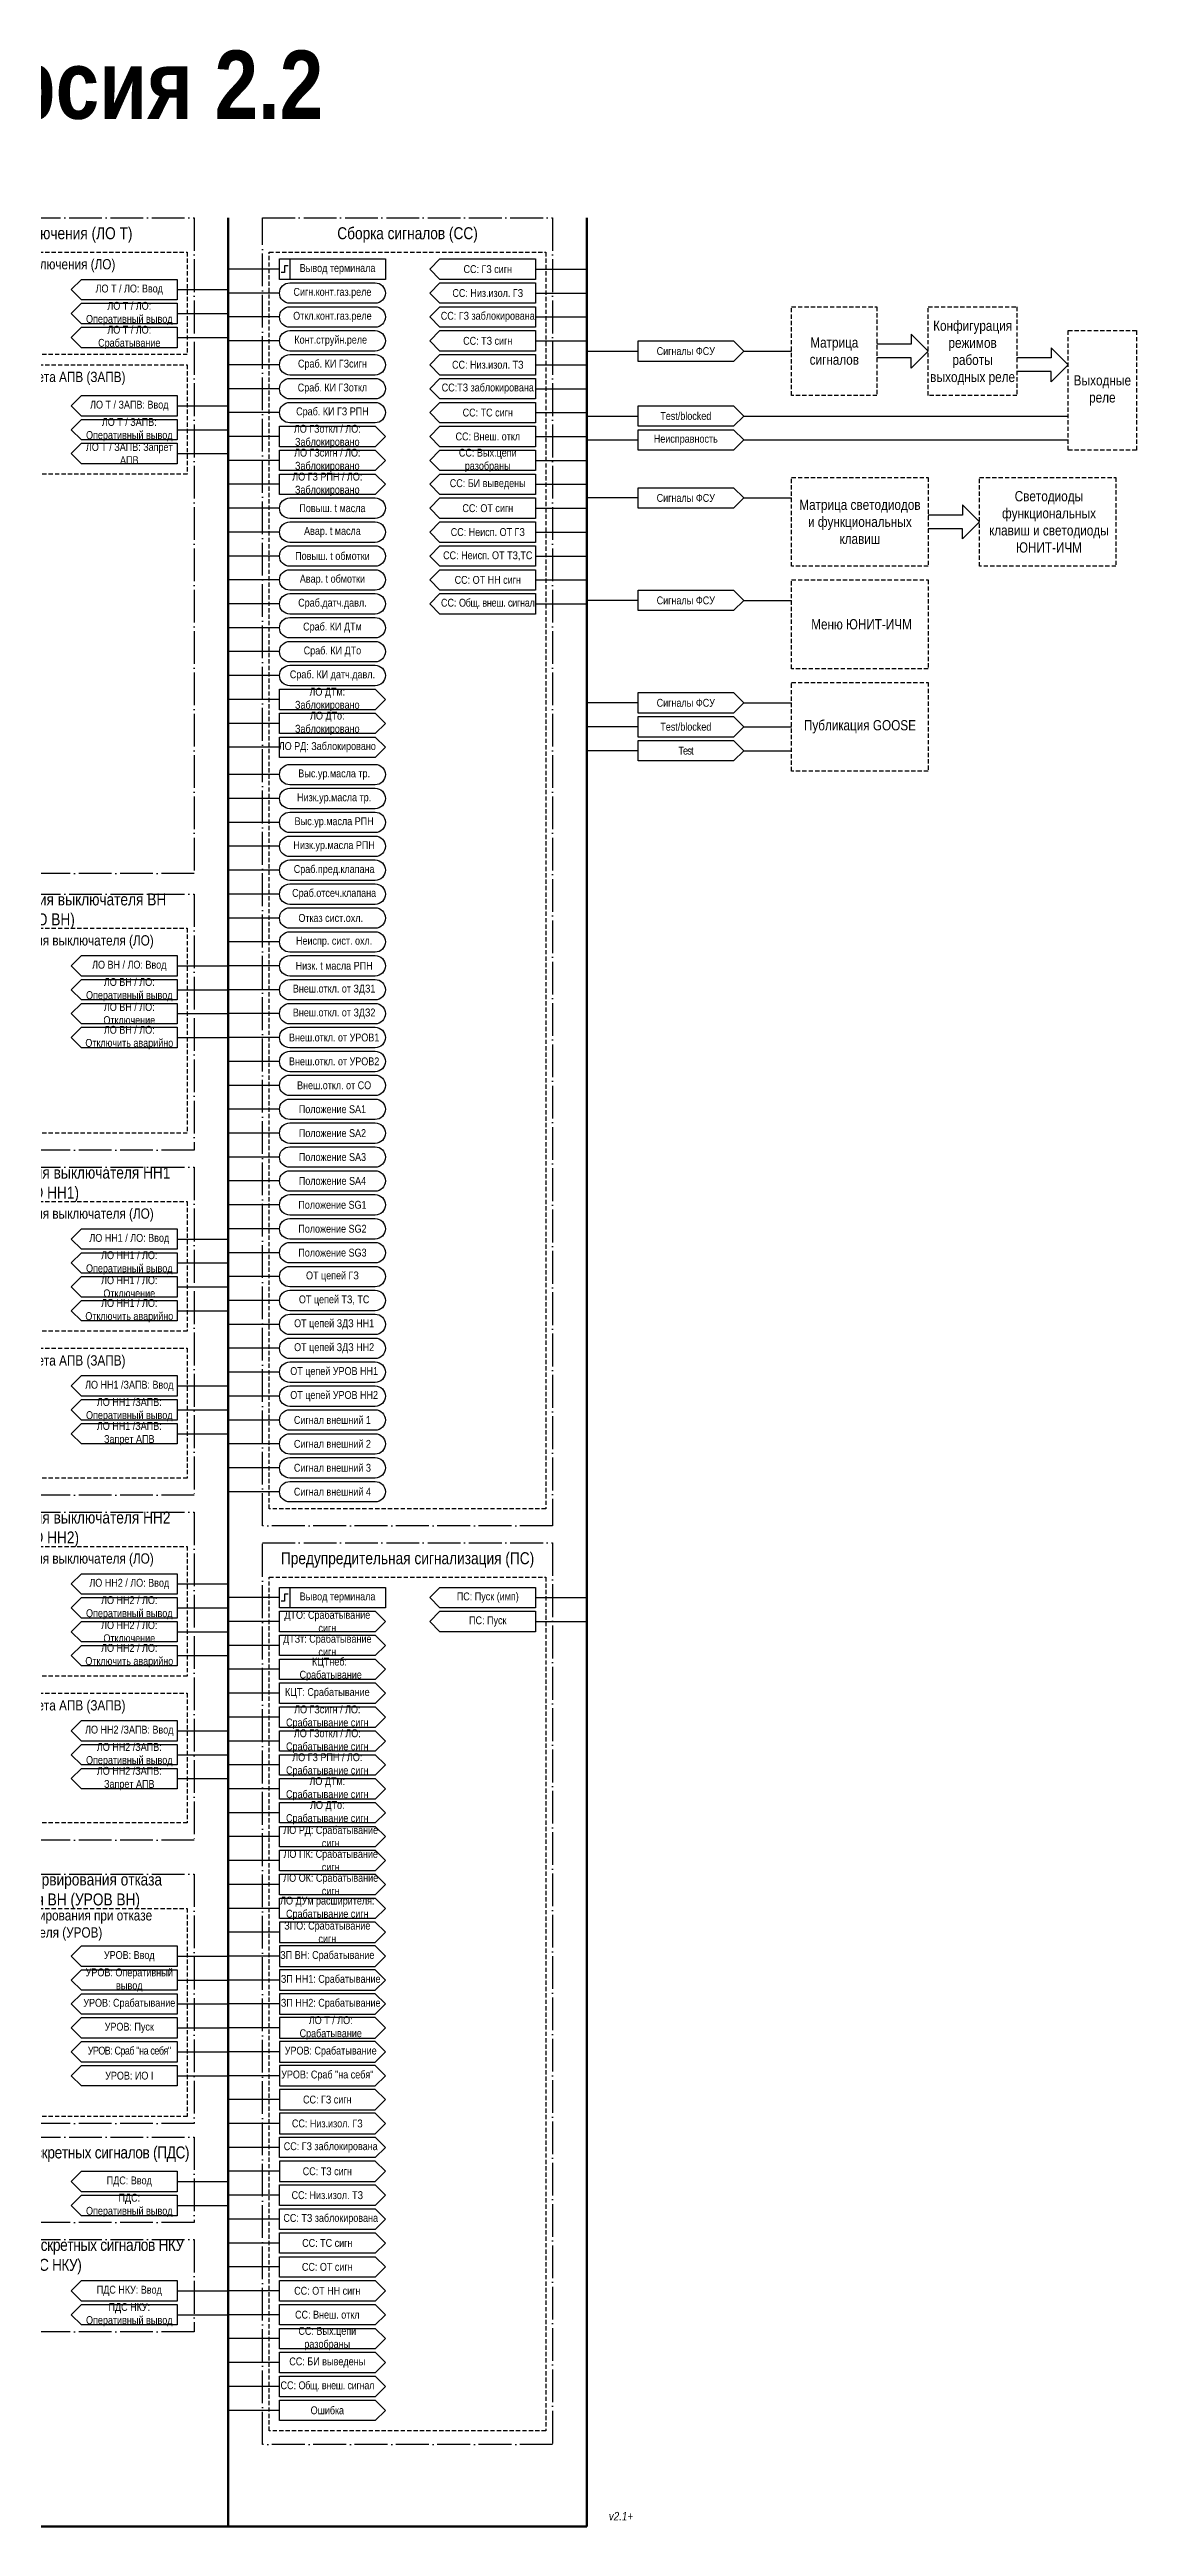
# Model space of a CAD drawing. Header units: millimetres. Extents: x -1361 to 2220, y 0 to 841.
# Drawn here: x -808 to -490, y 55 to 780 of the extents above; entities that cross this region are included whole.
import ezdxf

# ---------------------------------------------------------------- set-up
doc = ezdxf.new("R2010")
doc.units = ezdxf.units.MM
doc.linetypes.add('ACAD_ISO04W100', pattern=[30, 24, -3, 0, -3])
doc.linetypes.add('штриховая2', pattern=[0.375, 0.25, -0.125])
doc.layers.add('TEXT', color=7, linetype='Continuous', lineweight=25)
doc.layers.add('Основная', color=7, linetype='Continuous')
doc.styles.add('2.3_GOST_RD', font='ARIALN.TTF', dxfattribs={"height": 2.3})
doc.styles.add('2.5_Gost_RD', font='ARIALN.TTF', dxfattribs={"height": 2.5})
doc.styles.add('3.5_Gost_RD', font='ARIALN.TTF', dxfattribs={"height": 3.5})

msp = doc.modelspace()

# ---------------------------------------------------------------- linework, layer by layer
at = {"lineweight": 100, "ltscale": 100}
for p, q in [((-756, 731), (-756, 55)), ((-651, 731), (-651, 55)), ((-1176, 55), (-651, 55))]:
    msp.add_line(p, q, dxfattribs=at)
at = {"ltscale": 100}
for p, q in [((-741, 716), (-756, 716)), ((-666, 716), (-651, 716)), ((-771, 710), (-756, 710)), ((-741, 709), (-756, 709)), ((-666, 709), (-651, 709)), ((-771, 703), (-756, 703)), ((-741, 702), (-756, 702)), ((-666, 702), (-651, 702)), ((-771, 696), (-756, 696)), ((-741, 695), (-756, 695)), ((-666, 695), (-651, 695)), ((-651, 692), (-636, 692)), ((-741, 688), (-756, 688)), ((-666, 688), (-651, 688)), ((-799, 679), (-802, 676)), ((-802, 676), (-799, 673)), ((-771, 676), (-756, 676)), ((-741, 681), (-756, 681)), ((-666, 681), (-651, 681)), ((-771, 669), (-756, 669)), ((-741, 674), (-756, 674)), ((-666, 674), (-651, 674)), ((-651, 673), (-636, 673)), ((-771, 662), (-756, 662)), ((-741, 667), (-756, 667)), ((-666, 667), (-651, 667)), ((-651, 666), (-636, 666)), ((-741, 660), (-756, 660)), ((-741, 653), (-756, 653)), ((-666, 660), (-651, 660)), ((-666, 653), (-651, 653)), ((-741, 646), (-756, 646)), ((-666, 646), (-651, 646)), ((-741, 639), (-756, 639)), ((-666, 639), (-651, 639)), ((-741, 632), (-756, 632)), ((-666, 632), (-651, 632)), ((-741, 625), (-756, 625)), ((-666, 625), (-651, 625)), ((-741, 618), (-756, 618)), ((-666, 618), (-651, 618)), ((-741, 611), (-756, 611)), ((-741, 604), (-756, 604)), ((-741, 597), (-756, 597)), ((-741, 590), (-756, 590)), ((-741, 583), (-756, 583)), ((-741, 576), (-756, 576)), ((-741, 568), (-756, 568)), ((-741, 561), (-756, 561)), ((-741, 554), (-756, 554)), ((-741, 547), (-756, 547)), ((-741, 540), (-756, 540)), ((-741, 533), (-756, 533)), ((-741, 526), (-756, 526)), ((-741, 519), (-756, 519)), ((-771, 512), (-756, 512)), ((-741, 512), (-756, 512)), ((-771, 505), (-756, 505)), ((-741, 505), (-756, 505)), ((-771, 498), (-756, 498)), ((-741, 498), (-756, 498)), ((-771, 491), (-756, 491)), ((-741, 491), (-756, 491)), ((-741, 484), (-756, 484)), ((-741, 477), (-756, 477)), ((-741, 470), (-756, 470)), ((-741, 463), (-756, 463)), ((-741, 456), (-756, 456)), ((-741, 449), (-756, 449)), ((-741, 442), (-756, 442)), ((-771, 432), (-756, 432)), ((-741, 435), (-756, 435)), ((-741, 428), (-756, 428)), ((-771, 425), (-756, 425)), ((-741, 421), (-756, 421)), ((-771, 418), (-756, 418)), ((-741, 414), (-756, 414)), ((-771, 411), (-756, 411)), ((-741, 407), (-756, 407)), ((-741, 400), (-756, 400)), ((-741, 393), (-756, 393)), ((-771, 389), (-756, 389)), ((-741, 386), (-756, 386)), ((-771, 382), (-756, 382)), ((-741, 379), (-756, 379)), ((-771, 375), (-756, 375)), ((-741, 372), (-756, 372)), ((-741, 365), (-756, 365)), ((-741, 358), (-756, 358)), ((-771, 331), (-756, 331)), ((-741, 327), (-756, 327)), ((-666, 327), (-651, 327)), ((-771, 324), (-756, 324)), ((-741, 320), (-756, 320)), ((-666, 320), (-651, 320)), ((-771, 317), (-756, 317)), ((-741, 313), (-756, 313)), ((-771, 310), (-756, 310)), ((-741, 306), (-756, 306)), ((-741, 299), (-756, 299)), ((-741, 292), (-756, 292)), ((-771, 288), (-756, 288)), ((-741, 285), (-756, 285)), ((-771, 281), (-756, 281)), ((-741, 278), (-756, 278)), ((-771, 274), (-756, 274)), ((-741, 271), (-756, 271)), ((-741, 264), (-756, 264)), ((-741, 257), (-756, 257)), ((-741, 250), (-756, 250)), ((-741, 243), (-756, 243)), ((-741, 236), (-756, 236)), ((-741, 229), (-756, 229)), ((-771, 222), (-756, 222)), ((-741, 222), (-756, 222)), ((-771, 215), (-756, 215)), ((-741, 215), (-756, 215)), ((-771, 208), (-756, 208)), ((-741, 208), (-756, 208)), ((-771, 201), (-756, 201)), ((-741, 201), (-756, 201)), ((-771, 194), (-756, 194)), ((-741, 194), (-756, 194)), ((-771, 187), (-756, 187)), ((-741, 187), (-756, 187)), ((-741, 180), (-756, 180)), ((-741, 173), (-756, 173)), ((-741, 166), (-756, 166)), ((-771, 156), (-756, 156)), ((-741, 159), (-756, 159)), ((-771, 149), (-756, 149)), ((-741, 152), (-756, 152)), ((-741, 145), (-756, 145)), ((-741, 138), (-756, 138)), ((-741, 131), (-756, 131)), ((-771, 124), (-756, 124)), ((-741, 124), (-756, 124)), ((-771, 117), (-756, 117)), ((-741, 117), (-756, 117)), ((-741, 110), (-756, 110)), ((-741, 103), (-756, 103)), ((-741, 96), (-756, 96)), ((-741, 89), (-756, 89))]:
    msp.add_line(p, q, dxfattribs=at)
at = {"color": 251, "linetype": 'ACAD_ISO04W100', "lineweight": 30, "ltscale": 0.4, "true_color": 0x58595b}
for points in [[(-851, 731), (-766, 731), (-766, 539), (-851, 539)], [(-746, 731), (-661, 731), (-661, 348), (-746, 348)], [(-851, 533), (-766, 533), (-766, 458), (-851, 458)], [(-851, 453), (-766, 453), (-766, 357), (-851, 357)], [(-851, 352), (-766, 352), (-766, 256), (-851, 256)], [(-746, 343), (-661, 343), (-661, 79), (-746, 79)], [(-851, 246), (-766, 246), (-766, 173), (-851, 173)], [(-851, 169), (-766, 169), (-766, 144), (-851, 144)], [(-851, 139), (-766, 139), (-766, 112), (-851, 112)]]:
    msp.add_lwpolyline(points, close=True, dxfattribs=at)
at = {"linetype": 'штриховая2', "ltscale": 5}
for points in [[(-849, 721), (-768, 721), (-768, 691), (-849, 691)], [(-744, 721), (-663, 721), (-663, 353), (-744, 353)], [(-591, 705), (-566, 705), (-566, 679), (-591, 679)], [(-551, 705), (-525, 705), (-525, 679), (-551, 679)], [(-510, 698), (-490, 698), (-490, 663), (-510, 663)], [(-849, 688), (-768, 688), (-768, 656), (-849, 656)], [(-591, 655), (-551, 655), (-551, 629), (-591, 629)], [(-536, 655), (-496, 655), (-496, 629), (-536, 629)], [(-591, 625), (-551, 625), (-551, 599), (-591, 599)], [(-591, 595), (-551, 595), (-551, 569), (-591, 569)], [(-849, 523), (-768, 523), (-768, 463), (-849, 463)], [(-849, 443), (-768, 443), (-768, 405), (-849, 405)], [(-849, 400), (-768, 400), (-768, 362), (-849, 362)], [(-849, 342), (-768, 342), (-768, 304), (-849, 304)], [(-744, 333), (-663, 333), (-663, 83), (-744, 83)], [(-849, 299), (-768, 299), (-768, 261), (-849, 261)], [(-849, 236), (-768, 236), (-768, 175), (-849, 175)]]:
    msp.add_lwpolyline(points, close=True, dxfattribs=at)
at = {"ltscale": 100}
for points in [[(-741, 719), (-738, 719), (-738, 713), (-741, 713)], [(-741, 719), (-710, 719), (-710, 713), (-741, 713)], [(-608, 689), (-636, 689), (-636, 695), (-608, 695), (-605, 692)], [(-608, 646), (-636, 646), (-636, 652), (-608, 652), (-605, 649)], [(-608, 616), (-636, 616), (-636, 622), (-608, 622), (-605, 619)], [(-608, 586), (-636, 586), (-636, 592), (-608, 592), (-605, 589)], [(-741, 330), (-738, 330), (-738, 324), (-741, 324)], [(-741, 330), (-710, 330), (-710, 324), (-741, 324)], [(-799, 225), (-771, 225), (-771, 219), (-799, 219), (-802, 222)], [(-799, 218), (-771, 218), (-771, 212), (-799, 212), (-802, 215)], [(-799, 211), (-771, 211), (-771, 205), (-799, 205), (-802, 208)], [(-799, 204), (-771, 204), (-771, 198), (-799, 198), (-802, 201)], [(-799, 197), (-771, 197), (-771, 191), (-799, 191), (-802, 194)], [(-799, 190), (-771, 190), (-771, 184), (-799, 184), (-802, 187)], [(-771, 159), (-771, 153), (-799, 153), (-802, 156), (-799, 159)], [(-771, 152), (-771, 146), (-799, 146), (-802, 149), (-799, 152)], [(-771, 127), (-771, 121), (-799, 121), (-802, 124), (-799, 127)], [(-771, 120), (-771, 114), (-799, 114), (-802, 117), (-799, 120)]]:
    msp.add_lwpolyline(points, close=True, dxfattribs=at)
for points in [[(-697, 716), (-694, 719), (-666, 719), (-666, 713), (-694, 713), (-697, 716)], [(-802, 710), (-799, 713), (-771, 713), (-771, 707), (-799, 707), (-802, 710)], [(-697, 709), (-694, 712), (-666, 712), (-666, 706), (-694, 706), (-697, 709)], [(-802, 703), (-799, 706), (-771, 706), (-771, 700), (-799, 700), (-802, 703)], [(-697, 702), (-694, 705), (-666, 705), (-666, 699), (-694, 699), (-697, 702)], [(-697, 695), (-694, 698), (-666, 698), (-666, 692), (-694, 692), (-697, 695)], [(-551, 692), (-556, 697), (-556, 694), (-566, 694)], [(-697, 688), (-694, 691), (-666, 691), (-666, 685), (-694, 685), (-697, 688)], [(-605, 692), (-591, 692)], [(-551, 692), (-556, 687), (-556, 690), (-566, 690)], [(-510, 688), (-515, 693), (-515, 690), (-525, 690)], [(-697, 681), (-694, 684), (-666, 684), (-666, 678), (-694, 678), (-697, 681)], [(-510, 688), (-515, 683), (-515, 686), (-525, 686)], [(-802, 676), (-799, 679), (-771, 679), (-771, 673), (-799, 673), (-802, 676)], [(-697, 674), (-694, 677), (-666, 677), (-666, 671), (-694, 671), (-697, 674)], [(-636, 676), (-608, 676), (-605, 673), (-608, 670), (-636, 670), (-636, 676)], [(-802, 669), (-799, 672), (-771, 672), (-771, 666), (-799, 666), (-802, 669)], [(-741, 670), (-713, 670), (-710, 667), (-713, 664), (-741, 664), (-741, 670)], [(-697, 667), (-694, 670), (-666, 670), (-666, 664), (-694, 664), (-697, 667)], [(-636, 669), (-608, 669), (-605, 666), (-608, 663), (-636, 663), (-636, 669)], [(-605, 673), (-510, 673)], [(-802, 662), (-799, 665), (-771, 665), (-771, 659), (-799, 659), (-802, 662)], [(-741, 663), (-713, 663), (-710, 660), (-713, 657), (-741, 657), (-741, 663)], [(-697, 660), (-694, 663), (-666, 663), (-666, 657), (-694, 657), (-697, 660)], [(-605, 666), (-510, 666)], [(-741, 656), (-713, 656), (-710, 653), (-713, 650), (-741, 650), (-741, 656)], [(-697, 653), (-694, 656), (-666, 656), (-666, 650), (-694, 650), (-697, 653)], [(-697, 646), (-694, 649), (-666, 649), (-666, 643), (-694, 643), (-697, 646)], [(-636, 649), (-651, 649)], [(-605, 649), (-591, 649)], [(-536, 642), (-541, 647), (-541, 644), (-551, 644)], [(-697, 639), (-694, 642), (-666, 642), (-666, 636), (-694, 636), (-697, 639)], [(-536, 642), (-541, 637), (-541, 640), (-551, 640)], [(-697, 632), (-694, 635), (-666, 635), (-666, 629), (-694, 629), (-697, 632)], [(-697, 625), (-694, 628), (-666, 628), (-666, 622), (-694, 622), (-697, 625)], [(-697, 618), (-694, 621), (-666, 621), (-666, 615), (-694, 615), (-697, 618)], [(-636, 619), (-651, 619)], [(-605, 619), (-591, 619)], [(-741, 593), (-713, 593), (-710, 590), (-713, 587), (-741, 587), (-741, 593)], [(-636, 589), (-651, 589)], [(-605, 589), (-591, 589)], [(-741, 586), (-713, 586), (-710, 583), (-713, 580), (-741, 580), (-741, 586)], [(-636, 582), (-651, 582)], [(-636, 585), (-608, 585), (-605, 582), (-608, 579), (-636, 579), (-636, 585)], [(-605, 582), (-591, 582)], [(-741, 579), (-713, 579), (-710, 576), (-713, 573), (-741, 573), (-741, 579)], [(-636, 575), (-651, 575)], [(-636, 578), (-608, 578), (-605, 575), (-608, 572), (-636, 572), (-636, 578)], [(-605, 575), (-591, 575)], [(-802, 512), (-799, 515), (-771, 515), (-771, 509), (-799, 509), (-802, 512)], [(-802, 505), (-799, 508), (-771, 508), (-771, 502), (-799, 502), (-802, 505)], [(-802, 432), (-799, 435), (-771, 435), (-771, 429), (-799, 429), (-802, 432)], [(-802, 425), (-799, 428), (-771, 428), (-771, 422), (-799, 422), (-802, 425)], [(-802, 389), (-799, 392), (-771, 392), (-771, 386), (-799, 386), (-802, 389)], [(-802, 382), (-799, 385), (-771, 385), (-771, 379), (-799, 379), (-802, 382)], [(-802, 331), (-799, 334), (-771, 334), (-771, 328), (-799, 328), (-802, 331)], [(-802, 324), (-799, 327), (-771, 327), (-771, 321), (-799, 321), (-802, 324)], [(-697, 327), (-694, 330), (-666, 330), (-666, 324), (-694, 324), (-697, 327)], [(-741, 323), (-713, 323), (-710, 320), (-713, 317), (-741, 317), (-741, 323)], [(-697, 320), (-694, 323), (-666, 323), (-666, 317), (-694, 317), (-697, 320)], [(-741, 316), (-713, 316), (-710, 313), (-713, 310), (-741, 310), (-741, 316)], [(-741, 309), (-713, 309), (-710, 306), (-713, 303), (-741, 303), (-741, 309)], [(-741, 302), (-713, 302), (-710, 299), (-713, 296), (-741, 296), (-741, 302)], [(-802, 288), (-799, 291), (-771, 291), (-771, 285), (-799, 285), (-802, 288)], [(-741, 295), (-713, 295), (-710, 292), (-713, 289), (-741, 289), (-741, 295)], [(-802, 281), (-799, 284), (-771, 284), (-771, 278), (-799, 278), (-802, 281)], [(-741, 288), (-713, 288), (-710, 285), (-713, 282), (-741, 282), (-741, 288)], [(-741, 281), (-713, 281), (-710, 278), (-713, 275), (-741, 275), (-741, 281)], [(-741, 274), (-713, 274), (-710, 271), (-713, 268), (-741, 268), (-741, 274)], [(-741, 267), (-713, 267), (-710, 264), (-713, 261), (-741, 261), (-741, 267)], [(-741, 260), (-713, 260), (-710, 257), (-713, 254), (-741, 254), (-741, 260)], [(-741, 253), (-713, 253), (-710, 250), (-713, 247), (-741, 247), (-741, 253)], [(-741, 246), (-713, 246), (-710, 243), (-713, 240), (-741, 240), (-741, 246)], [(-741, 239), (-713, 239), (-710, 236), (-713, 233), (-741, 233), (-741, 239)], [(-710, 229), (-713, 232), (-741, 232), (-741, 226), (-713, 226), (-710, 229)], [(-710, 222), (-713, 225), (-741, 225), (-741, 219), (-713, 219), (-710, 222)], [(-710, 215), (-713, 218), (-741, 218), (-741, 212), (-713, 212), (-710, 215)], [(-710, 208), (-713, 211), (-741, 211), (-741, 205), (-713, 205), (-710, 208)], [(-710, 201), (-713, 204), (-741, 204), (-741, 198), (-713, 198), (-710, 201)], [(-710, 194), (-713, 197), (-741, 197), (-741, 191), (-713, 191), (-710, 194)], [(-710, 187), (-713, 190), (-741, 190), (-741, 184), (-713, 184), (-710, 187)], [(-710, 180), (-713, 183), (-741, 183), (-741, 177), (-713, 177), (-710, 180)], [(-710, 173), (-713, 176), (-741, 176), (-741, 170), (-713, 170), (-710, 173)], [(-741, 169), (-713, 169), (-710, 166), (-713, 163), (-741, 163), (-741, 169)], [(-710, 159), (-713, 162), (-741, 162), (-741, 156), (-713, 156), (-710, 159)], [(-741, 155), (-713, 155), (-710, 152), (-713, 149), (-741, 149), (-741, 155)], [(-741, 148), (-713, 148), (-710, 145), (-713, 142), (-741, 142), (-741, 148)], [(-741, 141), (-713, 141), (-710, 138), (-713, 135), (-741, 135), (-741, 141)], [(-741, 134), (-713, 134), (-710, 131), (-713, 128), (-741, 128), (-741, 134)], [(-741, 127), (-713, 127), (-710, 124), (-713, 121), (-741, 121), (-741, 127)], [(-741, 120), (-713, 120), (-710, 117), (-713, 114), (-741, 114), (-741, 120)], [(-741, 113), (-713, 113), (-710, 110), (-713, 107), (-741, 107), (-741, 113)], [(-741, 106), (-713, 106), (-710, 103), (-713, 100), (-741, 100), (-741, 106)], [(-741, 99), (-713, 99), (-710, 96), (-713, 93), (-741, 93), (-741, 99)], [(-741, 92), (-713, 92), (-710, 89), (-713, 86), (-741, 86), (-741, 92)]]:
    msp.add_lwpolyline(points, dxfattribs=at)
for points in [[(-738, 706, -1), (-738, 712), (-713, 712, -1), (-713, 706)], [(-738, 699, -1), (-738, 705), (-713, 705, -1), (-713, 699)], [(-738, 692, -1), (-738, 698), (-713, 698, -1), (-713, 692)], [(-738, 685, -1), (-738, 691), (-713, 691, -1), (-713, 685)], [(-738, 678, -1), (-738, 684), (-713, 684, -1), (-713, 678)], [(-738, 671, -1), (-738, 677), (-713, 677, -1), (-713, 671)], [(-738, 643, -1), (-738, 649), (-713, 649, -1), (-713, 643)], [(-738, 636, -1), (-738, 642), (-713, 642, -1), (-713, 636)], [(-738, 629, -1), (-738, 635), (-713, 635, -1), (-713, 629)], [(-738, 622, -1), (-738, 628), (-713, 628, -1), (-713, 622)], [(-738, 615, -1), (-738, 621), (-713, 621, -1), (-713, 615)], [(-738, 608, -1), (-738, 614), (-713, 614, -1), (-713, 608)], [(-738, 601, -1), (-738, 607), (-713, 607, -1), (-713, 601)], [(-738, 594, -1), (-738, 600), (-713, 600, -1), (-713, 594)], [(-738, 565, -1), (-738, 571), (-713, 571, -1), (-713, 565)], [(-738, 558, -1), (-738, 564), (-713, 564, -1), (-713, 558)], [(-738, 551, -1), (-738, 557), (-713, 557, -1), (-713, 551)], [(-738, 544, -1), (-738, 550), (-713, 550, -1), (-713, 544)], [(-738, 537, -1), (-738, 543), (-713, 543, -1), (-713, 537)], [(-738, 530, -1), (-738, 536), (-713, 536, -1), (-713, 530)], [(-738, 523, -1), (-738, 529), (-713, 529, -1), (-713, 523)], [(-738, 516, -1), (-738, 522), (-713, 522, -1), (-713, 516)], [(-738, 509, -1), (-738, 515), (-713, 515, -1), (-713, 509)], [(-738, 502, -1), (-738, 508), (-713, 508, -1), (-713, 502)], [(-738, 495, -1), (-738, 501), (-713, 501, -1), (-713, 495)], [(-738, 488, -1), (-738, 494), (-713, 494, -1), (-713, 488)], [(-738, 481, -1), (-738, 487), (-713, 487, -1), (-713, 481)], [(-738, 474, -1), (-738, 480), (-713, 480, -1), (-713, 474)], [(-738, 467, -1), (-738, 473), (-713, 473, -1), (-713, 467)], [(-738, 460, -1), (-738, 466), (-713, 466, -1), (-713, 460)], [(-738, 453, -1), (-738, 459), (-713, 459, -1), (-713, 453)], [(-738, 446, -1), (-738, 452), (-713, 452, -1), (-713, 446)], [(-738, 439, -1), (-738, 445), (-713, 445, -1), (-713, 439)], [(-738, 432, -1), (-738, 438), (-713, 438, -1), (-713, 432)], [(-738, 425, -1), (-738, 431), (-713, 431, -1), (-713, 425)], [(-738, 418, -1), (-738, 424), (-713, 424, -1), (-713, 418)], [(-738, 411, -1), (-738, 417), (-713, 417, -1), (-713, 411)], [(-738, 404, -1), (-738, 410), (-713, 410, -1), (-713, 404)], [(-738, 397, -1), (-738, 403), (-713, 403, -1), (-713, 397)], [(-738, 390, -1), (-738, 396), (-713, 396, -1), (-713, 390)], [(-738, 383, -1), (-738, 389), (-713, 389, -1), (-713, 383)], [(-738, 376, -1), (-738, 382), (-713, 382, -1), (-713, 376)], [(-738, 369, -1), (-738, 375), (-713, 375, -1), (-713, 369)], [(-738, 362, -1), (-738, 368), (-713, 368, -1), (-713, 362)], [(-738, 355, -1), (-738, 361), (-713, 361, -1), (-713, 355)]]:
    msp.add_lwpolyline(points, format="xyb", close=True, dxfattribs=at)
at = {"lineweight": 30, "ltscale": 100}
for points in [[(-738.5, 717), (-739.5, 717), (-739.5, 715), (-740.5, 715)], [(-738.5, 328), (-739.5, 328), (-739.5, 326), (-740.5, 326)]]:
    msp.add_lwpolyline(points, dxfattribs=at)
at = {"layer": 'Основная', "ltscale": 100}
for points in [[(-771, 699), (-771, 693), (-799, 693), (-802, 696), (-799, 699)], [(-771, 501), (-771, 495), (-799, 495), (-802, 498), (-799, 501)], [(-771, 494), (-771, 488), (-799, 488), (-802, 491), (-799, 494)], [(-771, 421), (-771, 415), (-799, 415), (-802, 418), (-799, 421)], [(-771, 414), (-771, 408), (-799, 408), (-802, 411), (-799, 414)], [(-771, 378), (-771, 372), (-799, 372), (-802, 375), (-799, 378)], [(-771, 320), (-771, 314), (-799, 314), (-802, 317), (-799, 320)], [(-771, 313), (-771, 307), (-799, 307), (-802, 310), (-799, 313)], [(-771, 277), (-771, 271), (-799, 271), (-802, 274), (-799, 277)]]:
    msp.add_lwpolyline(points, close=True, dxfattribs=at)

# ---------------------------------------------------------------- texts
at = {"ltscale": 100, "attachment_point": 5}
for s, insert, char_height, width, style in [('{\\fArial Narrow|b1|i0|c204|p34;ФСУ ЮНИТ-М300-ДЗТ2. Версия 2.2}', (-924, 767), 20, 1350, '2.5_Gost_RD'), ('{\\C30;\\c3639023;Логика отключения (ЛО Т)}', (-808.5, 726), 3.5, 85, '3.5_Gost_RD'), ('СС: ГЗ сигн', (-680, 716), 2.3, 28, '2.5_Gost_RD'), ('\\A1;Сигн.конт.газ.реле', (-725.5, 709), 2.3, 31, '2.5_Gost_RD'), ('СС: ГЗ заблокирована', (-680, 702), 2.3, 28, '2.5_Gost_RD'), ('СС: Низ.изол. ГЗ', (-680, 709), 2.3, 28, '2.5_Gost_RD'), ('\\A1;Откл.конт.газ.реле', (-725.5, 702), 2.3, 31, '2.5_Gost_RD'), ('\\A1;Конт.струйн.реле', (-726, 695), 2.3, 31, '2.5_Gost_RD'), ('\\A1;Сраб. КИ ГЗсигн', (-725.5, 688), 2.3, 31, '2.5_Gost_RD'), ('СС: Низ.изол. ТЗ', (-680, 688), 2.3, 28, '2.5_Gost_RD'), ('СС: ТЗ сигн', (-680, 695), 2.3, 28, '2.5_Gost_RD'), ('\\A1;Сраб. КИ ГЗоткл', (-725.5, 681), 2.3, 31, '2.5_Gost_RD'), ('СС:ТЗ заблокирована', (-680, 681), 2.3, 28, '2.5_Gost_RD'), ('\\A1;Сраб. КИ ГЗ РПН', (-725.5, 674), 2.3, 31, '2.5_Gost_RD'), ('СС: ТС сигн', (-680, 674), 2.3, 28, '2.5_Gost_RD'), ('СС: Внеш. откл', (-680, 667), 2.3, 28, '2.5_Gost_RD'), ('СС: Вых.цепи разобраны', (-680, 660), 2.3, 28, '2.5_Gost_RD'), ('СС: БИ выведены', (-680, 653), 2.3, 28, '2.5_Gost_RD'), ('\\A1;Повыш. t масла ', (-725.5, 646), 2.3, 31, '2.5_Gost_RD'), ('СС: ОТ сигн', (-680, 646), 2.3, 28, '2.5_Gost_RD'), ('\\A1;Авар. t масла ', (-725.5, 639), 2.3, 31, '2.5_Gost_RD'), ('СС: Неисп. ОТ ГЗ', (-680, 639), 2.3, 28, '2.5_Gost_RD'), ('\\A1;Повыш. t обмотки', (-725.5, 632), 2.3, 31, '2.5_Gost_RD'), ('СС: Неисп. ОТ ТЗ,ТС', (-680, 632), 2.3, 28, '2.5_Gost_RD'), ('\\A1;Авар. t обмотки', (-725.5, 625), 2.3, 31, '2.5_Gost_RD'), ('СС: ОТ НН сигн', (-680, 625), 2.3, 28, '2.5_Gost_RD'), ('\\A1;Сраб.датч.давл.', (-725.5, 618), 2.3, 31, '2.5_Gost_RD'), ('СС: {\\T0.95;Общ. внеш. сигнал}', (-680, 618), 2.3, 28, '2.5_Gost_RD'), ('\\A1;Сраб. КИ ДТм', (-725.5, 611), 2.3, 31, '2.5_Gost_RD'), ('\\A1;Сраб. КИ ДТо', (-725.5, 604), 2.3, 31, '2.5_Gost_RD'), ('\\A1;Сраб. КИ датч.давл.', (-725.5, 597), 2.3, 31, '2.5_Gost_RD'), ('\\A1;Выс.ур.масла тр.', (-725, 568), 2.3, 31, '2.5_Gost_RD'), ('\\A1;Низк.ур.масла тр.', (-725, 561), 2.3, 29.7748, '2.5_Gost_RD'), ('\\A1;Выс.ур.масла РПН', (-725, 554), 2.3, 31, '2.5_Gost_RD'), ('\\A1;Низк.ур.масла РПН', (-725, 547), 2.3, 29.7748, '2.5_Gost_RD'), ('\\A1;Сраб.пред.клапана', (-725, 540), 2.3, 31, '2.5_Gost_RD'), ('\\A1;Сраб.отсеч.клапана', (-725, 533), 2.3, 31, '2.5_Gost_RD'), ('\\A1;Отказ сист.охл.', (-726, 526), 2.3, 31, '2.5_Gost_RD'), ('\\A1;Неиспр. сист. охл.', (-725, 519), 2.3, 29.7748, '2.5_Gost_RD'), ('\\A1;Низк. t масла РПН', (-725, 512), 2.3, 29.7748, '2.5_Gost_RD'), ('Внеш.откл. от ЗДЗ1', (-725, 505), 2.3, 28.9359, '2.5_Gost_RD'), ('Внеш.откл. от ЗДЗ2', (-725, 498), 2.3, 28.8211, '2.5_Gost_RD'), ('Внеш.откл. от УРОВ1 ', (-725, 491), 2.3, 28.6355, '2.5_Gost_RD'), ('Внеш.откл. от УРОВ2', (-725, 484), 2.3, 27.8474, '2.5_Gost_RD'), ('Внеш.откл. от СО', (-725, 477), 2.3, 28.3203, '2.5_Gost_RD'), ('Положение SA1', (-725.5, 470), 2.3, 31, '2.5_Gost_RD'), ('Положение SA2', (-725.5, 463), 2.3, 31, '2.5_Gost_RD'), ('Положение SA3', (-725.5, 456), 2.3, 31, '2.5_Gost_RD'), ('Положение SA4', (-725.5, 449), 2.3, 31, '2.5_Gost_RD'), ('Положение SG1', (-725.5, 442), 2.3, 31, '2.5_Gost_RD'), ('\\pt23;Положение SG2', (-725.5, 435), 2.3, 31, '2.5_Gost_RD'), ('Положение SG3', (-725.5, 428), 2.3, 31, '2.5_Gost_RD'), ('ОТ цепей ГЗ', (-725.5, 421), 2.3, 31, '2.5_Gost_RD'), ('ОТ цепей ЗДЗ НН1', (-725, 407), 2.3, 31, '2.5_Gost_RD'), ('ОТ цепей ЗДЗ НН2', (-725, 400), 2.3, 31, '2.5_Gost_RD'), ('ОТ цепей УРОВ НН1', (-725, 393), 2.3, 31, '2.5_Gost_RD'), ('ОТ цепей УРОВ НН2', (-725, 386), 2.3, 31, '2.5_Gost_RD'), ('Сигнал внешний 1', (-725.5, 379), 2.3, 31, '2.5_Gost_RD'), ('Сигнал внешний 2', (-725.5, 372), 2.3, 31, '2.5_Gost_RD'), ('Сигнал внешний 3', (-725.5, 365), 2.3, 31, '2.5_Gost_RD'), ('Сигнал внешний 4', (-725.5, 358), 2.3, 31, '2.5_Gost_RD'), ('ЛО ГЗсигн / ЛО: Срабатывание сигн', (-727, 292), 2.3, 28, '2.5_Gost_RD'), ('ЛО ГЗоткл / ЛО: Срабатывание сигн', (-727, 285), 2.3, 28, '2.5_Gost_RD'), ('ЛО ГЗ РПН / ЛО: Срабатывание сигн', (-727, 278), 2.3, 28, '2.5_Gost_RD'), ('ЛО ДТм: Срабатывание сигн', (-727, 271), 2.3, 28, '2.5_Gost_RD'), ('ЛО ДТо: Срабатывание сигн', (-727, 264), 2.3, 28, '2.5_Gost_RD'), ('ЛО РД: Срабатывание сигн', (-726, 257), 2.3, 28, '2.5_Gost_RD'), ('ЛО ПК: Срабатывание сигн', (-726, 250), 2.3, 28, '2.5_Gost_RD'), ('ЛО ДУм расширителя: Срабатывание сигн', (-727, 236), 2.3, 28, '2.5_Gost_RD'), ('ЛО ОК: Срабатывание сигн', (-726, 243), 2.3, 28, '2.5_Gost_RD'), ('УРОВ: Оперативный вывод', (-785, 215), 2.3, 28, '2.5_Gost_RD'), ('УРОВ: Ввод', (-785, 222), 2.3, 28, '2.5_Gost_RD'), ('ЗП ВН: Срабатывание ', (-727, 222), 2.3, 28, '2.5_Gost_RD'), ('ЗП НН1: Срабатывание', (-726, 215), 2.3, 27.933, '2.5_Gost_RD'), ('ЗП НН2: Срабатывание', (-726, 208), 2.3, 27.933, '2.5_Gost_RD'), ('СС: Низ.изол. ГЗ', (-727, 173), 2.3, 28, '2.5_Gost_RD'), ('СС: ГЗ сигн', (-727, 180), 2.3, 28, '2.5_Gost_RD'), ('СС: ТЗ сигн', (-727, 159), 2.3, 28, '2.5_Gost_RD'), ('ПДС: ^JОперативный вывод', (-785, 149), 2.3, 28, '2.5_Gost_RD'), ('ПДС: Ввод', (-785, 156), 2.3, 28, '2.5_Gost_RD'), ('СС: Низ.изол. ТЗ', (-727, 152), 2.3, 28, '2.5_Gost_RD'), ('СС: ТС сигн', (-727, 138), 2.3, 28, '2.5_Gost_RD'), ('СС: ОТ сигн', (-727, 131), 2.3, 28, '2.5_Gost_RD'), ('ПДС НКУ: Ввод', (-785, 124), 2.3, 28, '2.5_Gost_RD'), ('СС: ОТ НН сигн', (-727, 124), 2.3, 28, '2.5_Gost_RD'), ('ПДС НКУ: ^JОперативный вывод', (-785, 117), 2.3, 28, '2.5_Gost_RD'), ('СС: Внеш. откл', (-727, 117), 2.3, 28, '2.5_Gost_RD'), ('СС: Вых.цепи разобраны', (-727, 110), 2.3, 28, '2.5_Gost_RD'), ('СС: БИ выведены', (-727, 103), 2.3, 28, '2.5_Gost_RD'), ('{\\fArial Narrow|b0|i1|c204|p34;v2.1+}', (-641, 58), 2.5, 24, '2.5_Gost_RD')]:
    msp.add_mtext(s, dxfattribs=dict(at, insert=insert, char_height=char_height, width=width, style=style))
at = {"color": 30, "ltscale": 100, "true_color": 0xef8637, "attachment_point": 5, "style": '3.5_Gost_RD'}
for s, insert, char_height, width in [('Сборка сигналов (СС)', (-703.5, 726), 3.5, 85), ('Логика отключения (ЛО)', (-808.5, 717), 3, 81), ('Логика запрета АПВ (ЗАПВ)', (-808.5, 684), 3, 81), ('Логика отключения выключателя ВН (ЛО ВН)', (-808.5, 528), 3.5, 76.6201), ('Логика отключения выключателя (ЛО)', (-808.5, 519), 3, 81), ('Логика отключения выключателя НН1 (ЛО НН1)', (-808.5, 448), 3.5, 76.6201), ('Логика отключения выключателя (ЛО)', (-808.5, 439), 3, 81), ('Логика запрета АПВ (ЗАПВ)', (-808.5, 396), 3, 81), ('Логика отключения выключателя НН2 (ЛО НН2)', (-808.5, 347), 3.5, 76.6201), ('Логика отключения выключателя (ЛО)', (-808.5, 338), 3, 81), ('Предупредительная сигнализация (ПС)', (-703.5, 338), 3.5, 85), ('Логика запрета АПВ (ЗАПВ)', (-808.5, 295), 3, 81), ('Устройство резервирования отказа выключателя ВН (УРОВ ВН)', (-808.5, 241), 3.5, 85), ('Устройство резервирования при отказе выключателя (УРОВ)', (-810, 231), 3, 81), ('{\\T0.95;Преобразователь дискретных сигналов (ПДС)}', (-808.5, 164), 3.5, 85), ('{\\T0.95;Преобразователь дискретных сигналов НКУ (ПДС НКУ)}', (-808.5, 134), 3.5, 85)]:
    msp.add_mtext(s, dxfattribs=dict(at, insert=insert, char_height=char_height, width=width))
at = {"color": 0, "ltscale": 100, "char_height": 2.3, "width": 28, "attachment_point": 5, "style": '2.5_Gost_RD'}
for s, insert in [('{\\C256;ЗПО: Срабатывание сигн}', (-727, 229)), ('{\\C256;УРОВ: Срабатывание}', (-785, 208)), ('{\\C256;УРОВ: Пуск}', (-785, 201)), ('{\\T0.9;\\C256;УРОВ: Сраб "на себя"}', (-785, 194)), ('{\\C256;УРОВ: Сраб "на себя"}', (-727, 187)), ('{\\C256;УРОВ: Срабатывание}', (-726, 194))]:
    msp.add_mtext(s, dxfattribs=dict(at, insert=insert))
at = {"layer": 'TEXT', "ltscale": 100, "attachment_point": 5}
for s, insert, char_height, width, style in [('ЛО Т / ЛО: Ввод', (-785, 710), 2.3, 28, '2.5_Gost_RD'), ('Вывод терминала', (-724, 716), 2.3, 28, '2.5_Gost_RD'), ('ЛО Т / ЛО: Оперативный вывод', (-785, 703), 2.3, 28, '2.5_Gost_RD'), ('ЛО Т / ЛО: Срабатывание', (-785, 696), 2.3, 28, '2.5_Gost_RD'), ('Конфигурация режимов работы выходных реле', (-538, 691.5), 3, 26, '2.5_Gost_RD'), ('Сигналы ФСУ', (-622, 692), 2.3, 28, '2.3_GOST_RD'), ('Матрица сигналов', (-578.5, 692), 3, 25, '2.5_Gost_RD'), ('Выходные реле', (-500, 680.5), 3, 20, '2.5_Gost_RD'), ('ЛО Т / ЗАПВ: Ввод', (-785, 676), 2.3, 28, '2.5_Gost_RD'), ('ЛО Т / ЗАПВ: Оперативный вывод', (-785, 669), 2.3, 28, '2.5_Gost_RD'), ('ЛО ГЗоткл / ЛО:\\PЗаблокировано', (-727, 667), 2.3, 28, '2.5_Gost_RD'), ('Неисправность', (-622, 666), 2.3, 28, '2.3_GOST_RD'), ('ЛО Т / ЗАПВ: Запрет АПВ', (-785, 662), 2.3, 28, '2.5_Gost_RD'), ('ЛО ГЗсигн / ЛО:\\PЗаблокировано', (-727, 660), 2.3, 28, '2.5_Gost_RD'), ('ЛО ГЗ РПН / ЛО: Заблокировано', (-727, 653), 2.3, 28, '2.5_Gost_RD'), ('Сигналы ФСУ', (-622, 649), 2.3, 28, '2.3_GOST_RD'), ('Матрица светодиодов  и функциональных клавиш', (-571, 642), 3, 36.7243, '2.5_Gost_RD'), ('Светодиоды функциональных клавиш и светодиоды ЮНИТ-ИЧМ', (-515.62, 642), 3, 39.2457, '2.5_Gost_RD'), ('Сигналы ФСУ', (-622, 619), 2.3, 28, '2.3_GOST_RD'), (' Меню ЮНИТ-ИЧМ', (-571, 612), 3, 40, '2.5_Gost_RD'), ('Сигналы ФСУ', (-622, 589), 2.3, 28, '2.3_GOST_RD'), ('{\\C256;Test/blocked}', (-622, 582), 2.3, 28, '2.3_GOST_RD'), ('Публикация GOOSE', (-571, 582), 3, 40, '2.5_Gost_RD'), ('ЛО ВН / ЛО: Оперативный вывод', (-785, 505), 2.3, 28, '2.5_Gost_RD'), ('ЛО ВН / ЛО: Ввод', (-785, 512), 2.3, 28, '2.5_Gost_RD'), ('ЛО ВН / ЛО: Отключение', (-785, 498), 2.3, 28, '2.5_Gost_RD'), ('ЛО ВН / ЛО: Отключить аварийно', (-785, 491), 2.3, 27.4557, '2.5_Gost_RD'), ('ЛО НН1 / ЛО: Оперативный вывод', (-785, 425), 2.3, 28, '2.5_Gost_RD'), ('ЛО НН1 / ЛО: Ввод', (-785, 432), 2.3, 28, '2.5_Gost_RD'), ('ЛО НН1 / ЛО: Отключение', (-785, 418), 2.3, 28, '2.5_Gost_RD'), ('ЛО НН1 / ЛО: Отключить аварийно', (-785, 411), 2.3, 29.7284, '2.5_Gost_RD'), ('ОТ цепей ТЗ, ТС', (-725, 414), 2.3, 31, '2.5_Gost_RD'), ('ЛО НН1 /ЗАПВ: Ввод', (-785, 389), 2.3, 28, '2.5_Gost_RD'), ('ЛО НН1 /ЗАПВ: Оперативный вывод', (-785, 382), 2.3, 28, '2.5_Gost_RD'), ('ЛО НН1 /ЗАПВ: Запрет АПВ', (-785, 375), 2.3, 28, '2.5_Gost_RD'), ('ЛО НН2 / ЛО: Оперативный вывод', (-785, 324), 2.3, 28, '2.5_Gost_RD'), ('ЛО НН2 / ЛО: Ввод', (-785, 331), 2.3, 28, '2.5_Gost_RD'), ('Вывод терминала', (-724, 327), 2.3, 28, '2.5_Gost_RD'), ('ПС: Пуск (имп)', (-680, 327), 2.3, 28, '2.5_Gost_RD'), ('ЛО НН2 / ЛО: Отключение', (-785, 317), 2.3, 28, '2.5_Gost_RD'), ('ПС: Пуск', (-680, 320), 2.3, 28, '2.5_Gost_RD'), ('ЛО НН2 / ЛО: Отключить аварийно', (-785, 310), 2.3, 29.7284, '2.5_Gost_RD'), ('ЛО НН2 /ЗАПВ: Ввод', (-785, 288), 2.3, 28, '2.5_Gost_RD'), ('ЛО НН2 /ЗАПВ: Оперативный вывод', (-785, 281), 2.3, 28, '2.5_Gost_RD'), ('ЛО НН2 /ЗАПВ: Запрет АПВ', (-785, 274), 2.3, 28, '2.5_Gost_RD'), ('ЛО Т / ЛО: Срабатывание', (-726, 201), 2.3, 28, '2.5_Gost_RD'), ('СС: {\\T0.95;Общ. внеш. сигнал}', (-727, 96), 2.3, 28, '2.5_Gost_RD'), ('Ошибка', (-727, 89), 2.3, 28, '2.5_Gost_RD')]:
    msp.add_mtext(s, dxfattribs=dict(at, insert=insert, char_height=char_height, width=width, style=style))
at = {"layer": 'TEXT', "color": 0, "ltscale": 100, "char_height": 2.3, "width": 28, "attachment_point": 5}
for s, insert, style in [('{\\C256;Test/blocked}', (-622, 673), '2.3_GOST_RD'), ('{\\C256;ЛО ДТм: Заблокировано}', (-727, 590), '2.5_Gost_RD'), ('{\\C256;ЛО ДТо: Заблокировано}', (-727, 583), '2.5_Gost_RD'), ('{\\C256;ЛО РД: Заблокировано}', (-727, 576), '2.5_Gost_RD'), ('{\\T0.85;\\C256;Test}', (-622, 575), '2.3_GOST_RD'), ('{\\C256;УРОВ: ИО I}', (-785, 187), '2.5_Gost_RD'), ('{\\C256;СС: ГЗ заблокирована}', (-726, 166), '2.5_Gost_RD'), ('{\\C256;СС: ТЗ заблокирована}', (-726, 145), '2.5_Gost_RD')]:
    msp.add_mtext(s, dxfattribs=dict(at, insert=insert, style=style))
at = {"layer": 'Основная', "color": 0, "ltscale": 100, "insert": (-727, 320), "char_height": 2.3, "width": 28, "attachment_point": 5, "style": '2.5_Gost_RD'}
msp.add_mtext('{\\C256;ДТО: Срабатывание сигн}', dxfattribs=at)
at = {"layer": 'Основная', "ltscale": 100, "insert": (-727, 313), "char_height": 2.3, "width": 28, "attachment_point": 5, "style": '2.5_Gost_RD'}
msp.add_mtext('ДТЗт: Срабатывание сигн', dxfattribs=at)
at = {"layer": 'Основная', "color": 1, "ltscale": 100, "char_height": 2.3, "attachment_point": 5, "style": '2.5_Gost_RD'}
for s, insert, width in [('{\\C256;КЦТнеб:  Срабатывание}', (-726, 306), 28), ('{\\C256;КЦТ: Срабатывание}', (-727, 299), 26.5083)]:
    msp.add_mtext(s, dxfattribs=dict(at, insert=insert, width=width))

doc.saveas('drawing.dxf')
